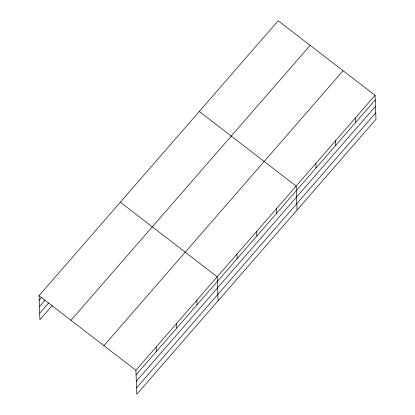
<?xml version="1.0" encoding="UTF-8"?>
<svg xmlns="http://www.w3.org/2000/svg" width="415" height="415" viewBox="0 0 415 415"><rect width="100%" height="100%" fill="white"/><g stroke="black" fill="none" stroke-linecap="round" stroke-linejoin="round"><path stroke-width="0.62" d="M52.217 305.544L39.933 319.664L39.01 295.693L278.19 20.75L375.067 95.336L375.99 119.307L136.81 394.25L135.892 370.279L375.067 95.336M39.186 300.273L41.728 297.353M39.435 306.675L44.939 300.341M39.69 313.263L48.581 303.038M70.981 320.307L310.161 45.365M103.921 345.669L343.096 70.721M136.068 374.859L375.243 99.916M136.312 381.261L375.487 106.313M136.566 387.849L375.741 112.906M199.262 111.479L296.139 186.07L297.062 210.037M120.334 202.214L217.211 276.8L218.129 300.771M39.01 295.693L135.892 370.279M355.333 118.021L355.51 122.596M335.605 140.701L335.776 145.281M315.872 163.386L316.048 167.961M276.406 208.75L276.582 213.331M256.672 231.435L256.849 236.011M236.944 254.115L237.121 258.695M196.881 300.17L197.058 304.75M176.551 323.539L176.728 328.12M156.222 346.909L156.398 351.489"/></g></svg>
